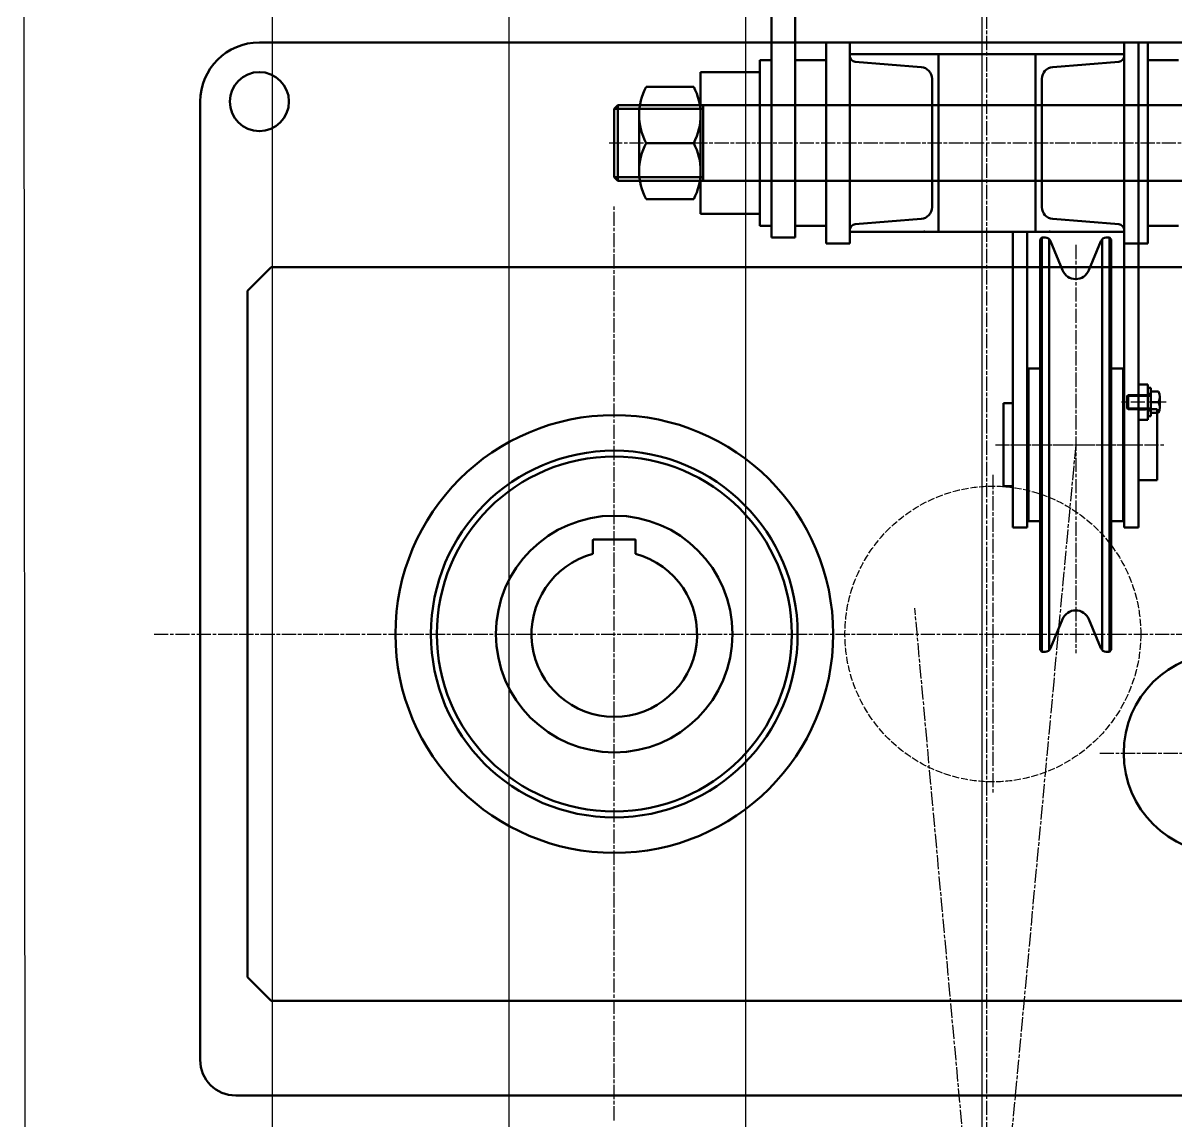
# Model space of a CAD drawing. Header units: millimetres. Extents: x -1263456 to 2767218, y -83310 to 50301.
# Drawn here: x 1101540 to 1102515, y -17558 to -16630 of the extents above; entities that cross this region are included whole.
import ezdxf

# ---------------------------------------------------------------- set-up
doc = ezdxf.new("R2010")
doc.units = ezdxf.units.MM
doc.linetypes.add('AM_ISO02W050', pattern=[7.5, 6, -1.5])
doc.linetypes.add('AM_ISO08W050', pattern=[18, 12, -1.5, 3, -1.5])
doc.layers.get('0').update_dxf_attribs({"color": 255, "lineweight": 50})
for name, color, linetype, lineweight in [('AM_0', 7, 'Continuous', 50), ('AM_3', 6, 'AM_ISO02W050', 25), ('AM_7', 4, 'AM_ISO08W050', 25), ('AM_8', 1, 'Continuous', 25)]:
    doc.layers.add(name, color=color, linetype=linetype, lineweight=lineweight)

# ---------------------------------------------------------------- blocks, each defined once
blk = doc.blocks.new('wew1333')
at = {"layer": 'AM_8'}
for p, q in [((349606.69, 123406.73, 0.11), (349617.23, 112024.74, -6.84)), ((349817.23, 123397.36, 0), (349817.23, 111991.76, -9.91)), ((350017.23, 123397.36, 0), (350017.23, 111850.42, -9.91)), ((350217.23, 123397.36, 0), (350217.23, 111709.46, -9.91)), ((350417.23, 123397.36, 0), (350417.23, 113062.5, -9.91))]:
    blk.add_line(p, q, dxfattribs=at)
blk = doc.blocks.new('MQLoc')
blk.add_circle((0, 0), 0.0000005)
blk = doc.blocks.new('A$C46F70AF8')
at = {"color": 2}
for p, q in [((45, -882.9), (46.5, -881.4)), ((45, -1056.4), (45, -882.9)), ((46.5, -881.4), (49.16, -881.4)), ((46.5, -881.4), (46.5, -1231.4)), ((52.5, -882.68), (52.5, -1056.4)), ((53.78, -884.49), (63.91, -908.99)), ((96.22, -884.49), (86.09, -908.99)), ((97.5, -882.68), (97.5, -1056.4)), ((103.5, -881.4), (100.84, -881.4)), ((105, -882.9), (103.5, -881.4)), ((103.5, -881.4), (103.5, -1231.4)), ((105, -1056.4), (105, -882.9)), ((45, -1056.4), (45, -1229.9)), ((52.5, -1230.12), (52.5, -1056.4)), ((97.5, -1230.12), (97.5, -1056.4)), ((105, -1056.4), (105, -1229.9)), ((53.78, -1228.31), (63.91, -1203.81)), ((96.22, -1228.31), (86.09, -1203.81)), ((45, -1229.9), (46.5, -1231.4)), ((46.5, -1231.4), (49.16, -1231.4)), ((103.5, -1231.4), (100.84, -1231.4)), ((105, -1229.9), (103.5, -1231.4))]:
    blk.add_line(p, q, dxfattribs=at)
at = {"color": 4}
for p, q in [((45, -991.9), (35, -991.9)), ((35, -991.9), (35, -1120.9)), ((105, -991.9), (115, -991.9)), ((115, -991.9), (115, -1120.9)), ((35, -1120.9), (45, -1120.9)), ((115, -1120.9), (105, -1120.9))]:
    blk.add_line(p, q, dxfattribs=at)
at = {"color": 2}
for centre, radius, start, end in [((49.16, -886.4), 5, 22.47231, 90), ((100.84, -886.4), 5, 90, 157.52769), ((75, -904.4), 12, 202.47231, 337.52769), ((75, -1208.4), 12, 22.47231, 157.52769), ((49.16, -1226.4), 5, 270, 337.52769), ((100.84, -1226.4), 5, 202.47231, 270)]:
    blk.add_arc(centre, radius, start, end, dxfattribs=at)
at = {"layer": 'AM_0'}
for p, q in [((-182, -881.4), (-182, -326.4)), ((-162, -881.4), (-162, -326.4)), ((-615, -716.4), (535, -716.4)), ((-116, -716.4), (-136, -716.4)), ((-136, -716.4), (-136, -886.4)), ((-116, -716.4), (-116, -886.4)), ((116, -716.4), (116, -1126.4)), ((116, -716.4), (136, -716.4)), ((116, -716.4), (128, -716.4)), ((128, -886.4), (128, -716.4)), ((136, -716.4), (136, -886.4)), ((-41, -726.4), (41, -726.4)), ((-182, -731.4), (-192, -731.4)), ((-192, -731.4), (-192, -871.4)), ((-162, -731.4), (-136, -731.4)), ((162, -731.4), (136, -731.4)), ((-192, -741.4), (-242, -741.4)), ((-242, -741.4), (-242, -861.4)), ((-288.12, -753.9), (-247.88, -753.9)), ((-665, -1576.4), (-665, -766.4)), ((-315, -772.4), (-312, -769.4)), ((-312, -769.4), (312, -769.4)), ((-312, -769.4), (-312, -833.4)), ((-240, -769.4), (-240, -833.4)), ((-315, -830.4), (-315, -772.4)), ((-315, -772.4), (-240, -772.4)), ((-294, -825.15), (-294, -777.65)), ((-242, -825.15), (-242, -777.65)), ((-247.88, -801.4), (-288.12, -801.4)), ((-312, -833.4), (-315, -830.4)), ((-315, -830.4), (-240, -830.4)), ((312, -833.4), (-312, -833.4)), ((-247.88, -848.9), (-288.12, -848.9)), ((-242, -861.4), (-192, -861.4)), ((-192, -871.4), (-182, -871.4)), ((-162, -871.4), (-136, -871.4)), ((-41, -876.4), (41, -876.4)), ((22, -1126.4), (22, -876.4)), ((34, -876.4), (34, -1126.4)), ((128, -1126.4), (128, -876.4)), ((162, -871.4), (136, -871.4)), ((-162, -881.4), (-182, -881.4)), ((-136, -886.4), (-116, -886.4)), ((136, -886.4), (116, -886.4)), ((-625, -926.4), (-605, -906.4)), ((-605, -906.4), (480, -906.4)), ((-625, -1506.4), (-625, -926.4)), ((128, -1035.4), (128, -1005.4)), ((128, -1005.4), (136, -1005.4)), ((136, -1005.4), (136, -1035.4)), ((136, -1008.4), (138.5, -1008.4)), ((136, -1032.4), (136, -1008.4)), ((136, -1013.4), (138.5, -1013.4)), ((138.5, -1008.4), (138.5, -1032.4)), ((138.5, -1011.4), (145.06, -1011.4)), ((138.5, -1011.4), (138.5, -1029.4)), ((22, -1021.4), (14, -1021.4)), ((14, -1021.4), (14, -1091.4)), ((119.4, -1014.4), (118.5, -1015.12)), ((118.5, -1015.12), (118.5, -1025.68)), ((138.49, -1015.12), (118.5, -1015.12)), ((136, -1014.4), (119.4, -1014.4)), ((119.4, -1014.4), (119.4, -1026.4)), ((138.49, -1014.4), (138.49, -1026.4)), ((138.5, -1020.4), (145.06, -1020.4)), ((146.18, -1015.9), (146.18, -1024.9)), ((118.5, -1025.68), (119.4, -1026.4)), ((138.49, -1025.68), (118.5, -1025.68)), ((119.4, -1026.4), (136, -1026.4)), ((136, -1035.4), (136, -1026.4)), ((136, -1026.4), (144, -1026.4)), ((138.5, -1027.4), (136, -1027.4)), ((138.5, -1032.4), (136, -1032.4)), ((138.5, -1029.4), (145.06, -1029.4)), ((144, -1026.4), (144, -1086.4)), ((128, -1035.4), (136, -1035.4)), ((136, -1035.4), (128, -1035.4)), ((14, -1091.4), (22, -1091.4)), ((144, -1086.4), (128, -1086.4)), ((34, -1126.4), (22, -1126.4)), ((116, -1126.4), (128, -1126.4)), ((-333, -1148.75), (-333, -1137.1)), ((-332.3, -1136.4), (-297.7, -1136.4)), ((-297, -1137.1), (-297, -1148.75)), ((-625, -1506.4), (-605, -1526.4)), ((-605, -1526.4), (480, -1526.4)), ((-635, -1606.4), (555, -1606.4))]:
    blk.add_line(p, q, dxfattribs=at)
for points in [[(-41, -876.4), (-116, -876.4), (-116, -875.02, -0.390971), (-111.4, -870.04), (-55.6, -865.56, 0.390972), (-46.4, -855.6), (-46.4, -747.2, 0.390971), (-55.6, -737.24), (-111.4, -732.76, -0.390972), (-116, -727.78), (-116, -727.78), (-116, -726.4), (-41, -726.4)], [(41, -876.4), (116, -876.4), (116, -875.02, 0.390971), (111.4, -870.04), (55.6, -865.56, -0.390972), (46.4, -855.6), (46.4, -747.2, -0.390971), (55.6, -737.24), (111.4, -732.76, 0.390972), (116, -727.78), (116, -727.78), (116, -726.4), (41, -726.4)]]:
    blk.add_lwpolyline(points, format="xyb", close=True, dxfattribs=at)
for centre, radius in [((-615, -766.4), 25), ((-315, -1216.4), 185), ((-315, -1216.4), 155), ((-315, -1216.4), 150), ((-315, -1216.4), 100), ((200.62, -1317.05), 85)]:
    blk.add_circle(centre, radius, dxfattribs=at)
for centre, radius, start, end in [((-615, -766.4), 50, 90, 180), ((-243.06, -777.65), 50.94, 152.20855, 207.79145), ((-292.94, -777.65), 50.94, 332.20855, 27.79145), ((-243.06, -825.15), 50.94, 152.20855, 207.79145), ((-292.94, -825.15), 50.94, 332.20855, 27.79145), ((136.62, -1015.9), 9.56, 331.92751, 28.07249), ((136.62, -1024.9), 9.56, 331.92751, 28.07249), ((-332.3, -1137.1), 0.7, 90, 180), ((-297.7, -1137.1), 0.7, 0, 90), ((-315, -1216.4), 70, 104.9006, 75.0994), ((-635, -1576.4), 30, 180, 270)]:
    blk.add_arc(centre, radius, start, end, dxfattribs=at)
for p in [(-53, -876.4), (53, -876.4)]:
    blk.add_point(p, dxfattribs=at)
at = {"layer": 'AM_3'}
for p, q in [((128, -1013.9), (136, -1013.9)), ((128, -1026.9), (136, -1026.9))]:
    blk.add_line(p, q, dxfattribs=at)
blk.add_circle((5, -1216.4), 125, dxfattribs=at)
at = {"layer": 'AM_7'}
for p, q in [((0, -2990.85), (0, 0)), ((339.77, -801.4), (-319.41, -801.4)), ((-315, -1627.48), (-315, -854.21)), ((75, -887.46), (75, -1232.5)), ((151.59, -1020.4), (113.59, -1020.4)), ((75, -1056.4), (0, -1863.4)), ((7.14, -1056.4), (151.09, -1056.4)), ((20, -1056.4), (130, -1056.4)), ((5, -1081.94), (5, -1351.14)), ((0, -1863.4), (-60.94, -1194.56)), ((-703.95, -1216.4), (691.27, -1216.4)), ((95.3, -1317.05), (492.98, -1317.05))]:
    blk.add_line(p, q, dxfattribs=at)
blk.add_circle((-315, -1216.4), 0.0000005, dxfattribs=at)
blk.add_blockref('MQLoc', (-315, -1216.4), dxfattribs=at)

msp = doc.modelspace()

# ---------------------------------------------------------------- block references
at = {"layer": 'AM_0'}
for name, p in [('wew1333', (751933.6, -139327.08, 0)), ('A$C46F70AF8', (1102355.03, -15929.72, -0.01))]:
    msp.add_blockref(name, p, dxfattribs=at)

doc.saveas('drawing.dxf')
